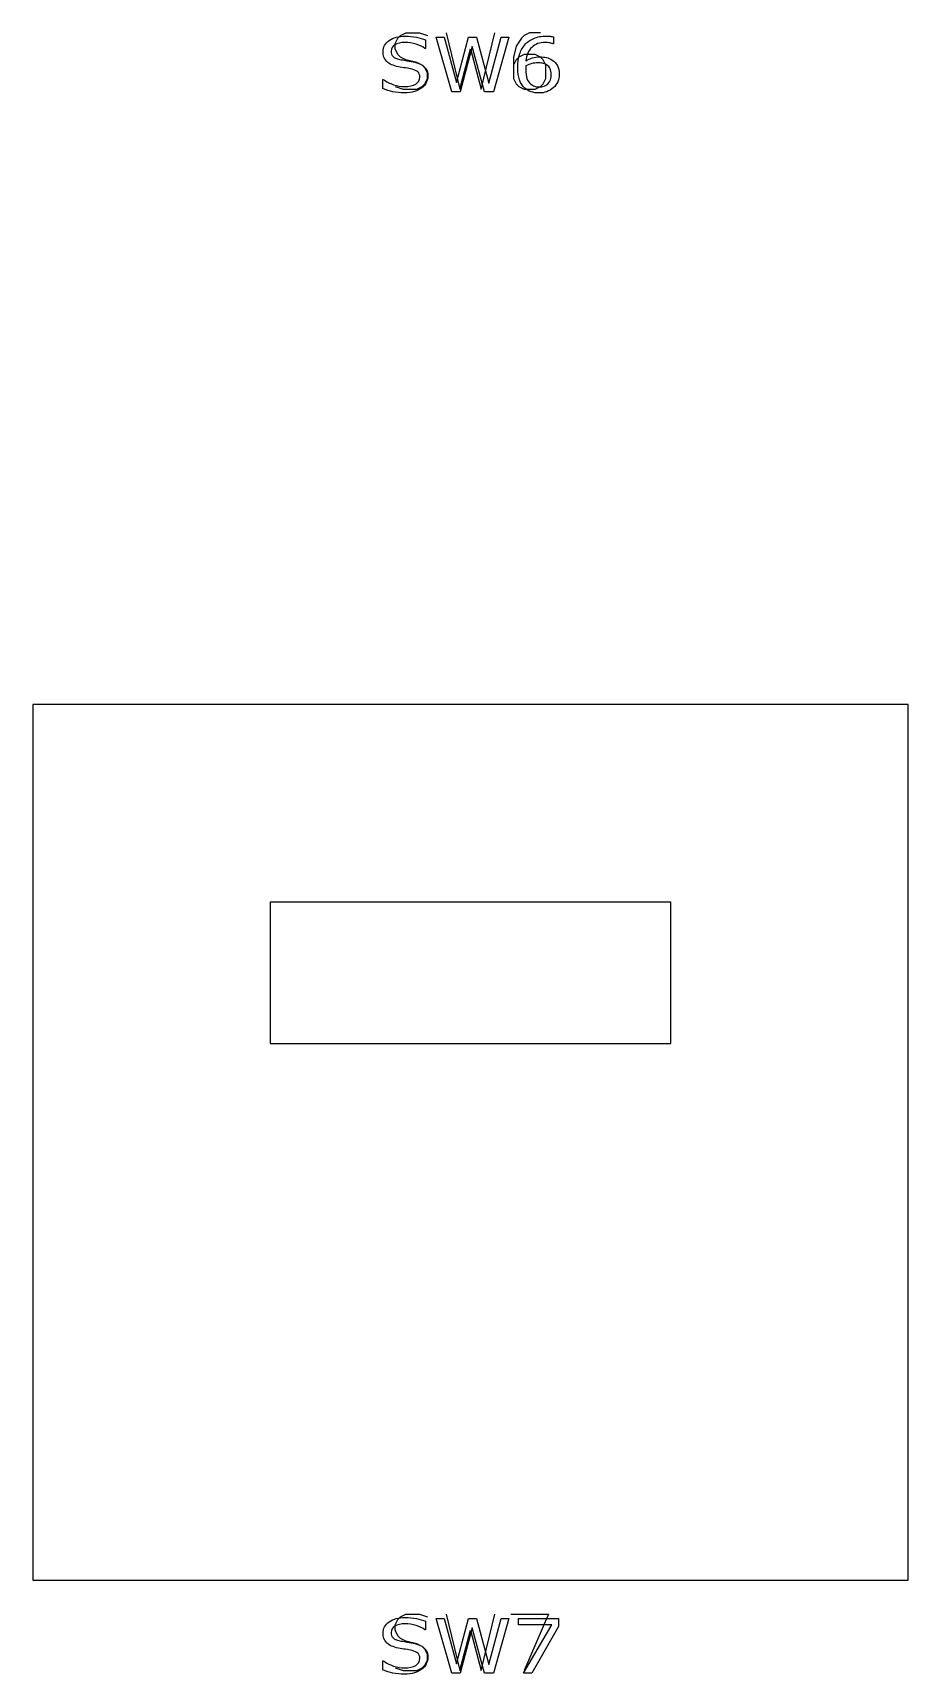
# Model space of a CAD drawing. Header units: millimetres. Extents: x 10 to 410, y 10 to 287.
# Drawn here: x 207.25 to 222.75, y 150.58 to 179.65 of the extents above; entities that cross this region are included whole.
import ezdxf

# ---------------------------------------------------------------- set-up
doc = ezdxf.new("R2010")
doc.units = ezdxf.units.MM
doc.layers.get('0').update_dxf_attribs({"linetype": 'CONTINUOUS'})

msp = doc.modelspace()

# ---------------------------------------------------------------- linework, layer by layer
at = {"color": 7}
for points in [[(213.6667, 178.695), (213.8095, 178.6474), (214.0476, 178.6474), (214.1429, 178.695), (214.1905, 178.7426), (214.2381, 178.8379), (214.2381, 178.9331), (214.1905, 179.0283), (214.1429, 179.076), (214.0476, 179.1236), (213.8571, 179.1712), (213.7619, 179.2188), (213.7143, 179.2664), (213.6667, 179.3617), (213.6667, 179.4569), (213.7143, 179.5521), (213.7619, 179.5998), (213.8571, 179.6474), (214.0952, 179.6474), (214.2381, 179.5998)], [(214.5714, 179.6474), (214.8095, 178.6474), (215, 179.3617), (215.1905, 178.6474), (215.4286, 179.6474)], [(216.2381, 179.6474), (216.0476, 179.6474), (215.9524, 179.5998), (215.9048, 179.5521), (215.8095, 179.4093), (215.7619, 179.2188), (215.7619, 178.8379), (215.8095, 178.7426), (215.8571, 178.695), (215.9524, 178.6474), (216.1429, 178.6474), (216.2381, 178.695), (216.2857, 178.7426), (216.3333, 178.8379), (216.3333, 179.076), (216.2857, 179.1712), (216.2381, 179.2188), (216.1429, 179.2664), (215.9524, 179.2664), (215.8571, 179.2188), (215.8095, 179.1712), (215.7619, 179.076)], [(214.20395, 179.5215), (214.20395, 179.36916), (214.19395, 179.36916)], [(216.47024, 179.57514), (216.47024, 179.45079), (216.46324, 179.45079)], [(213.44472, 178.66211), (213.44472, 178.82357), (213.45472, 178.82357)], [(216.42994, 178.91216), (216.42975, 178.91164)], [(216.57142, 178.91678), (216.57137, 178.91664)], [(207.25, 167.7522), (207.25, 152.2522), (222.75, 152.2522)], [(222.75, 167.7522), (207.25, 167.7522)], [(222.75, 152.2522), (222.75, 167.7522)], [(211.45, 164.2522), (211.45, 161.7522), (218.55, 161.7522)], [(218.55, 164.2522), (211.45, 164.2522)], [(218.55, 161.7522), (218.55, 164.2522)], [(213.6667, 150.695), (213.8095, 150.6474), (214.0476, 150.6474), (214.1429, 150.695), (214.1905, 150.7426), (214.2381, 150.8379), (214.2381, 150.9331), (214.1905, 151.0283), (214.1429, 151.076), (214.0476, 151.1236), (213.8571, 151.1712), (213.7619, 151.2188), (213.7143, 151.2664), (213.6667, 151.3617), (213.6667, 151.4569), (213.7143, 151.5521), (213.7619, 151.5998), (213.8571, 151.6474), (214.0952, 151.6474), (214.2381, 151.5998)], [(214.20395, 151.5214), (214.20395, 151.36906), (214.19395, 151.36906)], [(214.5714, 151.6474), (214.8095, 150.6474), (215, 151.3617), (215.1905, 150.6474), (215.4286, 151.6474)], [(215.7143, 151.6474), (216.381, 151.6474), (215.9524, 150.6474)], [(213.44472, 150.66212), (213.44472, 150.82357), (213.45472, 150.82357)]]:
    msp.add_lwpolyline(points, dxfattribs=at)
for points in [[(215.67633, 179.57158), (215.40636, 178.6022), (215.25079, 178.6022), (215.03244, 179.40687), (214.81897, 178.6022), (214.66689, 178.6022), (214.39203, 179.57158), (214.53365, 179.57158), (214.752, 178.76561), (214.96686, 179.57158), (215.10708, 179.57158), (215.32404, 178.75779), (215.541, 179.57158)], [(214.24557, 178.87888)], [(215.67633, 151.57158), (215.40636, 150.60221), (215.25079, 150.60221), (215.03244, 151.40687), (214.81897, 150.60221), (214.66689, 150.60221), (214.39203, 151.57158), (214.53365, 151.57158), (214.752, 150.76561), (214.96686, 151.57158), (215.10708, 151.57158), (215.32404, 150.7578), (215.541, 151.57158)], [(216.55881, 151.4264), (216.08862, 150.60221), (215.93933, 150.60221), (216.43952, 151.45765), (215.84794, 151.45765), (215.84794, 151.57158), (216.55881, 151.57158)], [(214.24557, 150.87887)]]:
    msp.add_lwpolyline(points, close=True, dxfattribs=at)
for points in [[(213.45123, 179.31189), (213.45123, 179.39305), (213.48797, 179.459453), (213.56145, 179.5111)], [(213.56145, 179.5111), (213.63493, 179.563167), (213.728177, 179.5892), (213.84119, 179.5892)], [(213.66168, 179.43486), (213.617013, 179.406193), (213.59468, 179.369303), (213.59468, 179.32419)], [(213.59468, 179.32419), (213.59468, 179.28379), (213.605847, 179.25209), (213.62818, 179.22909)], [(213.84026, 179.47786), (213.766313, 179.47786), (213.706787, 179.463527), (213.66168, 179.43486)], [(214.03769, 179.44666), (213.97349, 179.46746), (213.90768, 179.47786), (213.84026, 179.47786)], [(213.84119, 179.5892), (213.91421, 179.5892), (213.98118, 179.5827), (214.0421, 179.5697)], [(214.19395, 179.36916), (214.154417, 179.400427), (214.10233, 179.42626), (214.03769, 179.44666)], [(214.0421, 179.5697), (214.103033, 179.5567), (214.156983, 179.540633), (214.20395, 179.5215)], [(215.86536, 179.25648), (215.88536, 179.32288), (215.916993, 179.381907), (215.96026, 179.43356)], [(215.96026, 179.43356), (216.001193, 179.482627), (216.05398, 179.52082), (216.11862, 179.54814)], [(216.08446, 179.39009), (216.024927, 179.331957), (215.99028, 179.253183), (215.98052, 179.15377)], [(216.32374, 179.47799), (216.223753, 179.47799), (216.143993, 179.44869), (216.08446, 179.39009)], [(216.11862, 179.54814), (216.183287, 179.57594), (216.258627, 179.58984), (216.34464, 179.58984)], [(216.40394, 179.46899), (216.377873, 179.47499), (216.35114, 179.47799), (216.32374, 179.47799)], [(216.34464, 179.58984), (216.372107, 179.58984), (216.39514, 179.58884), (216.41374, 179.58684)], [(216.46324, 179.45079), (216.45024, 179.457457), (216.430473, 179.463523), (216.40394, 179.46899)], [(216.41374, 179.58684), (216.43234, 179.58484), (216.451173, 179.58094), (216.47024, 179.57514)], [(213.51753, 179.13936), (213.47333, 179.183627), (213.45123, 179.241137), (213.45123, 179.31189)], [(213.72263, 179.04626), (213.630543, 179.06446), (213.562177, 179.095493), (213.51753, 179.13936)], [(213.62818, 179.22909), (213.650513, 179.20609), (213.689813, 179.188523), (213.74608, 179.17639)], [(213.85169, 179.02476), (213.811223, 179.030093), (213.768203, 179.03726), (213.72263, 179.04626)], [(213.74608, 179.17639), (213.775813, 179.17039), (213.818133, 179.163023), (213.87304, 179.15429)], [(213.87304, 179.15429), (213.927907, 179.145623), (213.974413, 179.136723), (214.01256, 179.12759)], [(214.01256, 179.12759), (214.089767, 179.108457), (214.147903, 179.07959), (214.18697, 179.04099)], [(214.18697, 179.04099), (214.226037, 179.00239), (214.24557, 178.948353), (214.24557, 178.87888)], [(215.83606, 179.02797), (215.83606, 179.113903), (215.845827, 179.190073), (215.86536, 179.25648)], [(215.86816, 178.81313), (215.84676, 178.872597), (215.83606, 178.94421), (215.83606, 179.02797)], [(215.97788, 179.03379), (215.977413, 179.025123), (215.97718, 179.014057), (215.97718, 179.00059)], [(215.97988, 179.06179), (215.979213, 179.052257), (215.978547, 179.042923), (215.97788, 179.03379)], [(216.08452, 179.10219), (216.050587, 179.093523), (216.015707, 179.080057), (215.97988, 179.06179)], [(215.98052, 179.15377), (216.019587, 179.175903), (216.057957, 179.192603), (216.09563, 179.20387)], [(216.19475, 179.11519), (216.155217, 179.11519), (216.118473, 179.110857), (216.08452, 179.10219)], [(216.09563, 179.20387), (216.133763, 179.215603), (216.17771, 179.22147), (216.22747, 179.22147)], [(216.27635, 179.10819), (216.250283, 179.112857), (216.223083, 179.11519), (216.19475, 179.11519)], [(216.22747, 179.22147), (216.27167, 179.22147), (216.310503, 179.21757), (216.34397, 179.20977)], [(216.34745, 179.08089), (216.32605, 179.094757), (216.30235, 179.103857), (216.27635, 179.10819)], [(216.34397, 179.20977), (216.377903, 179.20237), (216.412553, 179.18717), (216.44792, 179.16417)], [(216.41025, 179.01189), (216.397717, 179.038357), (216.376783, 179.061357), (216.34745, 179.08089)], [(216.44792, 179.16417), (216.488853, 179.137703), (216.519553, 179.104287), (216.54002, 179.06392)], [(216.54002, 179.06392), (216.560953, 179.02352), (216.57142, 178.974473), (216.57142, 178.91678)], [(213.45472, 178.82357), (213.507253, 178.78277), (213.567943, 178.751303), (213.63679, 178.72917)], [(213.83073, 178.69597), (213.916303, 178.69597), (213.982807, 178.710937), (214.03024, 178.74087)], [(213.9654, 179.00326), (213.930533, 179.011927), (213.89263, 179.019093), (213.85169, 179.02476)], [(214.06794, 178.95576), (214.045607, 178.97616), (214.011427, 178.991993), (213.9654, 179.00326)], [(214.03024, 178.74087), (214.078173, 178.770803), (214.10214, 178.810733), (214.10214, 178.86066)], [(214.10214, 178.86066), (214.10214, 178.90366), (214.09074, 178.93536), (214.06794, 178.95576)], [(214.21694, 178.76691), (214.19834, 178.730043), (214.172073, 178.69881), (214.13814, 178.67321)], [(214.24554, 178.87888), (214.24554, 178.841147), (214.236007, 178.803823), (214.21694, 178.76691)], [(215.96096, 178.66991), (215.92096, 178.70591), (215.890027, 178.75365), (215.86816, 178.81313)], [(215.97718, 179.00059), (215.97718, 178.932017), (215.984613, 178.877767), (215.99948, 178.83784)], [(215.99948, 178.83784), (216.014813, 178.798373), (216.035747, 178.76714), (216.06228, 178.74414)], [(216.06228, 178.74414), (216.08368, 178.725073), (216.106713, 178.710973), (216.13138, 178.70184)], [(216.21298, 178.68884), (216.28042, 178.68884), (216.33344, 178.70794), (216.37204, 178.74614)], [(216.37204, 178.74614), (216.41064, 178.784807), (216.42994, 178.840147), (216.42994, 178.91216)], [(216.42975, 178.91164), (216.42975, 178.951973), (216.42325, 178.98539), (216.41025, 179.01189)], [(216.57137, 178.91664), (216.57137, 178.81812), (216.536487, 178.73761), (216.46672, 178.67511)], [(213.6268, 178.60421), (213.567267, 178.61721), (213.506573, 178.63651), (213.44472, 178.66211)], [(213.8291, 178.58471), (213.754227, 178.58471), (213.686793, 178.59121), (213.6268, 178.60421)], [(213.63679, 178.72917), (213.705623, 178.707037), (213.77027, 178.69597), (213.83073, 178.69597)], [(214.00769, 178.60811), (213.958357, 178.59251), (213.898827, 178.58471), (213.8291, 178.58471)], [(214.13814, 178.67321), (214.10094, 178.64541), (214.057457, 178.62371), (214.00769, 178.60811)], [(216.07188, 178.60411), (216.030013, 178.618843), (215.99304, 178.640777), (215.96096, 178.66991)], [(216.2114, 178.58201), (216.160267, 178.58201), (216.11376, 178.589377), (216.07188, 178.60411)], [(216.13138, 178.70184), (216.156513, 178.693173), (216.183713, 178.68884), (216.21298, 178.68884)], [(216.46672, 178.67511), (216.397427, 178.613043), (216.31232, 178.58201), (216.2114, 178.58201)], [(213.45123, 151.31178), (213.45123, 151.392947), (213.48797, 151.459353), (213.56145, 151.511)], [(213.56145, 151.511), (213.63493, 151.563067), (213.728177, 151.5891), (213.84119, 151.5891)], [(213.66168, 151.43476), (213.617013, 151.406093), (213.59468, 151.3692), (213.59468, 151.32408)], [(213.84026, 151.47776), (213.766313, 151.47776), (213.706787, 151.463427), (213.66168, 151.43476)], [(214.03769, 151.44656), (213.97349, 151.46736), (213.90768, 151.47776), (213.84026, 151.47776)], [(213.84119, 151.5891), (213.91421, 151.5891), (213.98118, 151.5826), (214.0421, 151.5696)], [(214.19395, 151.36906), (214.154417, 151.400327), (214.10233, 151.42616), (214.03769, 151.44656)], [(214.0421, 151.5696), (214.103033, 151.5566), (214.156983, 151.540533), (214.20395, 151.5214)], [(213.51753, 151.13926), (213.47333, 151.183527), (213.45123, 151.241033), (213.45123, 151.31178)], [(213.72263, 151.04616), (213.630543, 151.06436), (213.562177, 151.095393), (213.51753, 151.13926)], [(213.59468, 151.32408), (213.59468, 151.283747), (213.605847, 151.25208), (213.62818, 151.22908)], [(213.62818, 151.22908), (213.650513, 151.20608), (213.689813, 151.188513), (213.74608, 151.17638)], [(213.74608, 151.17638), (213.775813, 151.17038), (213.818133, 151.163013), (213.87304, 151.15428)], [(213.87304, 151.15428), (213.927907, 151.145613), (213.974413, 151.136713), (214.01256, 151.12758)], [(214.01256, 151.12758), (214.089767, 151.108513), (214.147903, 151.079647), (214.18697, 151.04098)], [(213.85169, 151.02466), (213.811223, 151.029993), (213.768203, 151.03716), (213.72263, 151.04616)], [(213.9654, 151.00316), (213.930533, 151.011827), (213.89263, 151.018993), (213.85169, 151.02466)], [(214.06794, 150.95566), (214.045607, 150.97606), (214.011427, 150.991893), (213.9654, 151.00316)], [(214.03024, 150.74087), (214.078173, 150.770803), (214.10214, 150.810733), (214.10214, 150.86066)], [(214.10214, 150.86066), (214.10214, 150.903593), (214.09074, 150.93526), (214.06794, 150.95566)], [(214.18697, 151.04098), (214.226037, 151.00238), (214.24557, 150.948343), (214.24557, 150.87887)], [(214.24554, 150.87889), (214.24554, 150.841157), (214.236007, 150.803833), (214.21694, 150.76692)], [(213.6268, 150.60422), (213.567267, 150.61722), (213.506573, 150.63652), (213.44472, 150.66212)], [(213.45472, 150.82357), (213.507253, 150.78277), (213.567943, 150.751303), (213.63679, 150.72917)], [(213.8291, 150.58472), (213.754227, 150.58472), (213.686793, 150.59122), (213.6268, 150.60422)], [(213.63679, 150.72917), (213.705623, 150.707037), (213.77027, 150.69597), (213.83073, 150.69597)], [(214.00769, 150.60812), (213.958357, 150.59252), (213.898827, 150.58472), (213.8291, 150.58472)], [(213.83073, 150.69597), (213.916303, 150.69597), (213.982807, 150.710937), (214.03024, 150.74087)], [(214.13814, 150.67322), (214.10094, 150.64542), (214.057457, 150.62372), (214.00769, 150.60812)], [(214.21694, 150.76692), (214.19834, 150.730053), (214.172073, 150.69882), (214.13814, 150.67322)]]:
    msp.add_open_spline(points, degree=3, dxfattribs=at)

doc.saveas('drawing.dxf')
